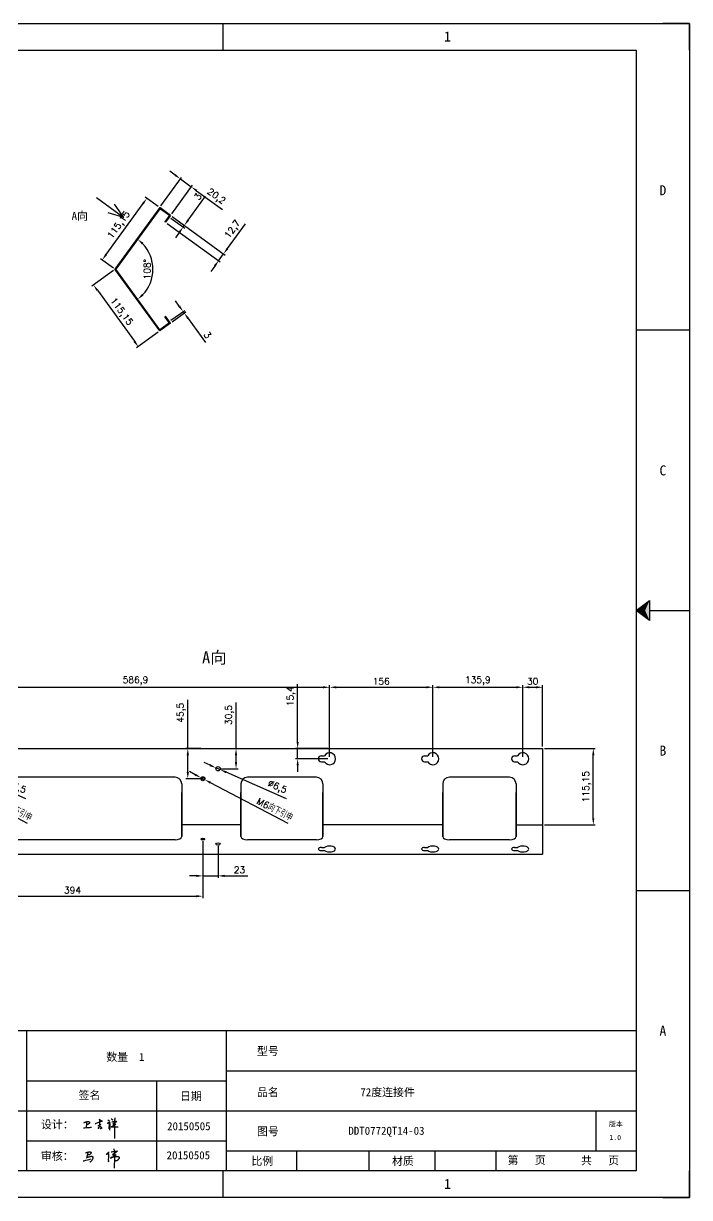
# Model space of a CAD drawing. Header units: millimetres. Extents: x -13830 to 10007, y -16942 to 55335.
# Drawn here: x 5131 to 6138, y 14505 to 16278 of the extents above; entities that cross this region are included whole.
import ezdxf
from ezdxf.enums import TextEntityAlignment as Align

# ---------------------------------------------------------------- set-up
doc = ezdxf.new("R2010")
doc.units = ezdxf.units.MM
doc.linetypes.add('DOT', pattern=[0.25, 0, -0.25])
doc.layers.add('dim', color=2, linetype='Continuous', lineweight=9)
doc.layers.add('print', color=30, linetype='Continuous')
doc.styles.add('Dartop', font='')
doc.styles.add('hzHT', font='simhei.ttf')
doc.styles.get("Standard").update_dxf_attribs({"font": 'txt', "bigfont": 'gbcbig.shx'})
doc.styles.get('Dartop').set_extended_font_data('FangSong_GB2312')
doc.dimstyles.new('2-small', dxfattribs={"dimtxt": 10, "dimasz": 10, "dimexe": 3, "dimexo": 3, "dimgap": 4, "dimtad": 1, "dimtxsty": 'Standard', "dimcen": 5, "dimadec": 0, "dimazin": 0, "dimtfac": 1, "dimtmove": 0, "dimatfit": 3, "dimfxl": 0, "dimarcsym": 0})

# ---------------------------------------------------------------- blocks, each defined once
blk = doc.blocks.new('*U4')
at = {"color": 254, "linetype": 'Continuous', "extrusion": (0, 0, -1)}
for points in [[(-33.167, 11), (-33, 11), (-33.25, 11.188)], [(-33.167, 11), (-33.25, 11.188), (-33.25, 10.812)], [(-33.167, 11), (-33.25, 10.812), (-33, 11)]]:
    blk.add_solid(points, dxfattribs=at)
blk = doc.blocks.new('h')
for p, q in [((20773.3, -2331.8), (20775.3, -2338.7)), ((20789.1, -2340.9), (20773.5, -2331.9)), ((20775.3, -2338.7), (20775.6, -2351.2)), ((20845.7, -2343.5), (20848.4, -2353)), ((20768.1, -2360.9), (20773, -2359.1)), ((20769.5, -2366.9), (20769.8, -2370.6)), ((20769.8, -2370.6), (20770.9, -2378)), ((20770.9, -2378), (20771.5, -2370.6)), ((20772.4, -2369.3), (20774.9, -2367.8)), ((20773, -2359.1), (20784.1, -2355.2)), ((20775.6, -2351.2), (20775.5, -2357.3)), ((20782.2, -2369.2), (20780, -2377.1)), ((20780, -2377.1), (20788.3, -2371.3)), ((20780.1, -2366.4), (20780.8, -2366.4)), ((20781.9, -2367.4), (20782.2, -2369.2)), ((20848.9, -2370.3), (20847.9, -2424)), ((20848.4, -2353), (20848.9, -2370.3))]:
    blk.add_line(p, q)
for points in [[(20699.1, -2348.2, -0.029745), (20704.6, -2345.4, -0.046842), (20708.4, -2344.2, -0.00919), (20714.3, -2343, -0.018517), (20717.2, -2342.5, -0.037841), (20720.3, -2342.4, -0.039541), (20723.2, -2342.8, -0.149785), (20726, -2344.3, -0.204935), (20726.9, -2346.6, -0.074872), (20726.5, -2348.3, -0.061615), (20725.6, -2350.3, -0.034204), (20723.8, -2352.6, -0.045776), (20722.3, -2354.1, -0.054985), (20720.4, -2355.3, -0.036348), (20717.3, -2356.5, -0.067752), (20715.7, -2356.8, -0.043553), (20713.2, -2356.7)], [(20755, -2351.9, -0.024077), (20759.9, -2350.1, -0.013147), (20768.7, -2346.5, -0.00522), (20775.4, -2344.1, -0.018517), (20777.3, -2343.4, -0.008274), (20786.3, -2341, -0.039541), (20788.3, -2340.8, -0.079216), (20789.4, -2341, -0.204935)], [(20816.8, -2335, -0.053561), (20819.6, -2336.1, -0.075272), (20821.3, -2337.3, -0.005295), (20822.5, -2338.5, -0.009337), (20823.1, -2339.1, -0.026146), (20823.7, -2339.8, -0.016644), (20824.5, -2340.9)], [(20832.1, -2329.2, -0.053561), (20834.9, -2330.3, -0.075272), (20836.7, -2331.5, -0.005295), (20837.8, -2332.6, -0.009337), (20838.5, -2333.3, -0.026146), (20839, -2334, -0.016644), (20839.8, -2335.1)], [(20836, -2343.7, -0.02797), (20842.1, -2342.6, -0.048868), (20845.6, -2342.2, -0.00919), (20851.1, -2341.4, -0.018517), (20853.9, -2341.1, -0.037841), (20856.7, -2341.2, -0.039541), (20859.4, -2341.6, -0.018282), (20840.6, -2354.7, -0.000937)], [(20847.6, -2340.2, 0.021784), (20849.6, -2335.9, 0.028296), (20850.8, -2332.4, 0.008136), (20851.9, -2328.2, 0.028913), (20852.2, -2327, 0.08193), (20852.1, -2325.9, 0.075058), (20851.7, -2324.7, 0.275043)], [(20696.6, -2372.4, 0.002073), (20710.6, -2371.9, 0.016137), (20719.6, -2371.3, 0.008314), (20736.9, -2369.3)], [(20813.5, -2350.1, 0.007348), (20815.9, -2348.7, 0.008421), (20818, -2347.3, 0.009459), (20819.7, -2346.2, -0.016325), (20820.7, -2345.5, -0.173771), (20821.8, -2345.3, -0.085159), (20823.9, -2346, -0.125883), (20826, -2347.9, -0.160659), (20826.6, -2350.1, -0.010447), (20826.5, -2352.3, -0.008247), (20826.2, -2355.1, -0.002698), (20825.3, -2374, 0.001562), (20823.9, -2383.7, 0.016137)]]:
    blk.add_lwpolyline(points, format="xyb")
for points in [[(20711.3, -2343.5), (20711.3, -2343.5), (20711.5, -2355.8), (20710.7, -2368), (20710.6, -2371.9)], [(20821.5, -2350.6), (20822.4, -2359.2), (20822.2, -2364.9), (20821.7, -2369), (20821.3, -2376.3), (20823.6, -2368.5), (20827.2, -2366.3), (20829.5, -2366.3)], [(20840.6, -2354.7), (20850, -2354.7), (20855, -2354.3), (20845.9, -2361.1), (20840.5, -2364), (20833, -2367.5), (20863.2, -2367.4), (20865.9, -2367.3)]]:
    blk.add_lwpolyline(points)
for centre, radius, start, end in [((20773.7, -2371.2), 2.3, 121.9907, 163.6016), ((20787.5, -2406), 40.3, 100.6183, 108.2482), ((20780.8, -2367.6), 1.15, 9.4675, 90)]:
    blk.add_arc(centre, radius, start, end)
blk = doc.blocks.new('*D93')
at = {"layer": 'Defpoints', "color": 0}
for p in [(5318, 16013.8), (5337.4, 15999.7), (5269.7, 15906.6)]:
    blk.add_point(p, dxfattribs=at)
at = {"layer": 'dim', "color": 0, "lineweight": -2}
for p, q in [((5335, 16001.5), (5315.6, 16015.6)), ((5256.2, 15928.7), (5312.2, 16005.7)), ((5267.3, 15908.3), (5247.9, 15922.4))]:
    blk.add_line(p, q, dxfattribs=at)
at = {"layer": 'dim', "color": 0}
for points in [[(5310.8, 16006.7), (5313.5, 16004.7), (5318, 16013.8)], [(5254.9, 15929.7), (5257.6, 15927.8), (5250.4, 15920.7)]]:
    blk.add_solid(points, dxfattribs=at)
at = {"layer": 'dim', "color": 0, "insert": (5276.2, 15973), "char_height": 10, "attachment_point": 5, "rotation": 54}
blk.add_mtext('115,15', dxfattribs=at)
blk = doc.blocks.new('*D94')
at = {"layer": 'Defpoints', "color": 0}
for p in [(5269.7, 15906.6), (5337.4, 15813.4), (5304.9, 15789.8)]:
    blk.add_point(p, dxfattribs=at)
at = {"layer": 'dim', "color": 0, "lineweight": -2}
for p, q in [((5267.3, 15904.8), (5234.8, 15881.2)), ((5243.1, 15874.8), (5299, 15797.9)), ((5335, 15811.6), (5302.5, 15788))]:
    blk.add_line(p, q, dxfattribs=at)
at = {"layer": 'dim', "color": 0}
for points in [[(5244.4, 15875.8), (5241.7, 15873.9), (5237.2, 15882.9)], [(5300.4, 15798.8), (5297.7, 15796.9), (5304.9, 15789.8)]]:
    blk.add_solid(points, dxfattribs=at)
at = {"layer": 'dim', "color": 0, "insert": (5279, 15842.1), "char_height": 10, "attachment_point": 5, "rotation": 306}
blk.add_mtext('115,15', dxfattribs=at)
blk = doc.blocks.new('*D95')
at = {"layer": 'Defpoints', "color": 0}
for p in [(5385.1, 16031), (5337.4, 15999.7), (5353.8, 15987.9)]:
    blk.add_point(p, dxfattribs=at)
at = {"layer": 'dim', "color": 0, "lineweight": -2}
for p, q in [((5339.2, 16002.2), (5370.5, 16045.3)), ((5360.7, 16048.7), (5352.6, 16054.6)), ((5368.8, 16042.9), (5385.1, 16031)), ((5355.5, 15990.3), (5386.9, 16033.4)), ((5393.2, 16025.1), (5432, 15996.9))]:
    blk.add_line(p, q, dxfattribs=at)
at = {"layer": 'dim', "color": 0}
for points in [[(5361.6, 16050.1), (5359.7, 16047.4), (5368.8, 16042.9)], [(5394.2, 16026.5), (5392.2, 16023.8), (5385.1, 16031)]]:
    blk.add_solid(points, dxfattribs=at)
at = {"layer": 'dim', "color": 0, "insert": (5422.4, 16016), "char_height": 10, "attachment_point": 5, "rotation": 324}
blk.add_mtext('20,2', dxfattribs=at)
blk = doc.blocks.new('*D96')
at = {"layer": 'Defpoints', "color": 0}
for p in [(5346.3, 15977.6), (5353.8, 15987.9), (5433.8, 15929.7)]:
    blk.add_point(p, dxfattribs=at)
at = {"layer": 'dim', "color": 0, "lineweight": -2}
for p, q in [((5348.7, 15975.8), (5428.8, 15917.7)), ((5356.2, 15986.1), (5436.2, 15927.9)), ((5439.7, 15937.8), (5466.9, 15975.3)), ((5426.3, 15919.4), (5433.8, 15929.7)), ((5420.5, 15911.3), (5414.6, 15903.3))]:
    blk.add_line(p, q, dxfattribs=at)
at = {"layer": 'dim', "color": 0}
for points in [[(5438.3, 15938.8), (5441, 15936.8), (5433.8, 15929.7)], [(5419.1, 15912.3), (5421.8, 15910.4), (5426.3, 15919.4)]]:
    blk.add_solid(points, dxfattribs=at)
at = {"layer": 'dim', "color": 0, "insert": (5448.3, 15966.4), "char_height": 10, "attachment_point": 5, "rotation": 54}
blk.add_mtext('12,7', dxfattribs=at)
blk = doc.blocks.new('*D114')
at = {"layer": 'Defpoints', "color": 0}
for p in [(5916.1, 15182.9), (5992.7, 15182.9), (5916.1, 15067.7)]:
    blk.add_point(p, dxfattribs=at)
at = {"layer": 'dim', "color": 0, "lineweight": -2}
for p, q in [((5919.1, 15182.9), (5995.7, 15182.9)), ((5992.7, 15077.7), (5992.7, 15172.9)), ((5919.1, 15067.7), (5995.7, 15067.7))]:
    blk.add_line(p, q, dxfattribs=at)
at = {"layer": 'dim', "color": 0}
for points in [[(5991, 15172.9), (5994.3, 15172.9), (5992.7, 15182.9)], [(5991, 15077.7), (5994.3, 15077.7), (5992.7, 15067.7)]]:
    blk.add_solid(points, dxfattribs=at)
at = {"layer": 'dim', "color": 0, "insert": (5982.8, 15125.3), "char_height": 10, "attachment_point": 5, "rotation": 90}
blk.add_mtext('115,15', dxfattribs=at)
blk = doc.blocks.new('*D118')
at = {"layer": 'Defpoints', "color": 0}
for p in [(5594.2, 15275.4), (5007.3, 15167.5), (5594.2, 15167.5)]:
    blk.add_point(p, dxfattribs=at)
at = {"layer": 'dim', "color": 0, "lineweight": -2}
for p, q in [((5007.3, 15170.5), (5007.3, 15278.4)), ((5017.3, 15275.4), (5584.2, 15275.4)), ((5594.2, 15170.5), (5594.2, 15278.4))]:
    blk.add_line(p, q, dxfattribs=at)
at = {"layer": 'dim', "color": 0}
for points in [[(5017.3, 15277.1), (5017.3, 15273.8), (5007.3, 15275.4)], [(5584.2, 15277.1), (5584.2, 15273.8), (5594.2, 15275.4)]]:
    blk.add_solid(points, dxfattribs=at)
at = {"layer": 'dim', "color": 0, "insert": (5300.7, 15285.3), "char_height": 10, "attachment_point": 5}
blk.add_mtext('586,9', dxfattribs=at)
blk = doc.blocks.new('*D119')
at = {"layer": 'Defpoints', "color": 0}
for p in [(5750.2, 15275.4), (5594.2, 15167.5), (5750.2, 15167.5)]:
    blk.add_point(p, dxfattribs=at)
at = {"layer": 'dim', "color": 0, "lineweight": -2}
for p, q in [((5594.2, 15170.5), (5594.2, 15278.4)), ((5604.2, 15275.4), (5740.2, 15275.4)), ((5750.2, 15170.5), (5750.2, 15278.4))]:
    blk.add_line(p, q, dxfattribs=at)
at = {"layer": 'dim', "color": 0}
for points in [[(5604.2, 15277.1), (5604.2, 15273.8), (5594.2, 15275.4)], [(5740.2, 15277.1), (5740.2, 15273.8), (5750.2, 15275.4)]]:
    blk.add_solid(points, dxfattribs=at)
at = {"layer": 'dim', "color": 0, "insert": (5672.2, 15284.4), "char_height": 10, "attachment_point": 5}
blk.add_mtext('156', dxfattribs=at)
blk = doc.blocks.new('*D120')
at = {"layer": 'Defpoints', "color": 0}
for p in [(5886.1, 15275.4), (5750.2, 15167.5), (5886.1, 15167.5)]:
    blk.add_point(p, dxfattribs=at)
at = {"layer": 'dim', "color": 0, "lineweight": -2}
for p, q in [((5750.2, 15170.5), (5750.2, 15278.4)), ((5760.2, 15275.4), (5876.1, 15275.4)), ((5886.1, 15170.5), (5886.1, 15278.4))]:
    blk.add_line(p, q, dxfattribs=at)
at = {"layer": 'dim', "color": 0}
for points in [[(5760.2, 15277.1), (5760.2, 15273.8), (5750.2, 15275.4)], [(5876.1, 15277.1), (5876.1, 15273.8), (5886.1, 15275.4)]]:
    blk.add_solid(points, dxfattribs=at)
at = {"layer": 'dim', "color": 0, "insert": (5818.1, 15285.3), "char_height": 10, "attachment_point": 5}
blk.add_mtext('135,9', dxfattribs=at)
blk = doc.blocks.new('*D121')
at = {"layer": 'Defpoints', "color": 0}
for p in [(5916.1, 15275.4), (5916.1, 15182.9), (5886.1, 15167.5)]:
    blk.add_point(p, dxfattribs=at)
at = {"layer": 'dim', "color": 0, "lineweight": -2}
for p, q in [((5886.1, 15170.5), (5886.1, 15278.4)), ((5896.1, 15275.4), (5906.1, 15275.4)), ((5916.1, 15185.9), (5916.1, 15278.4))]:
    blk.add_line(p, q, dxfattribs=at)
at = {"layer": 'dim', "color": 0}
for points in [[(5896.1, 15277.1), (5896.1, 15273.8), (5886.1, 15275.4)], [(5906.1, 15277.1), (5906.1, 15273.8), (5916.1, 15275.4)]]:
    blk.add_solid(points, dxfattribs=at)
at = {"layer": 'dim', "color": 0, "insert": (5901.1, 15284.4), "char_height": 10, "attachment_point": 5}
blk.add_mtext('30', dxfattribs=at)
blk = doc.blocks.new('*D127')
at = {"layer": 'Defpoints', "color": 0, "transparency": 16777216}
for p in [(5008.6, 15046.3, -37.2), (5402.6, 15046.3, -37.2), (5402.6, 14960)]:
    blk.add_point(p, dxfattribs=at)
at = {"layer": 'dim', "color": 0, "lineweight": -2, "transparency": 16777216}
for p, q in [((5008.6, 15043.3), (5008.6, 14957)), ((5402.6, 15043.3), (5402.6, 14957)), ((5018.6, 14960), (5392.6, 14960))]:
    blk.add_line(p, q, dxfattribs=at)
at = {"layer": 'dim', "color": 0, "transparency": 16777216}
for points in [[(5018.6, 14961.6), (5018.6, 14958.3), (5008.6, 14960)], [(5392.6, 14961.6), (5392.6, 14958.3), (5402.6, 14960)]]:
    blk.add_solid(points, dxfattribs=at)
at = {"layer": 'dim', "color": 0, "transparency": 16777216, "insert": (5205.6, 14969), "char_height": 10, "attachment_point": 5}
blk.add_mtext('394', dxfattribs=at)
blk = doc.blocks.new('*D128')
at = {"layer": 'Defpoints', "color": 0, "transparency": 16777216}
for p in [(5402.6, 15046.3, -37.2), (5425.6, 15038.8, -50.2), (5425.6, 14990.6)]:
    blk.add_point(p, dxfattribs=at)
at = {"layer": 'dim', "color": 0, "lineweight": -2, "transparency": 16777216}
for p, q in [((5402.6, 15043.3), (5402.6, 14987.6)), ((5425.6, 15035.8), (5425.6, 14987.6)), ((5392.6, 14990.6), (5382.6, 14990.6)), ((5402.6, 14990.6), (5425.6, 14990.6)), ((5435.6, 14990.6), (5470.3, 14990.6))]:
    blk.add_line(p, q, dxfattribs=at)
at = {"layer": 'dim', "color": 0, "transparency": 16777216}
for points in [[(5392.6, 14992.3), (5392.6, 14988.9), (5402.6, 14990.6)], [(5435.6, 14992.3), (5435.6, 14988.9), (5425.6, 14990.6)]]:
    blk.add_solid(points, dxfattribs=at)
at = {"layer": 'dim', "color": 0, "transparency": 16777216, "insert": (5457.9, 14999.6), "char_height": 10, "attachment_point": 5}
blk.add_mtext('23', dxfattribs=at)
blk = doc.blocks.new('*D129')
at = {"layer": 'Defpoints', "color": 0}
for p in [(5545.8, 15182.9), (5594.2, 15182.9), (5594.2, 15167.5)]:
    blk.add_point(p, dxfattribs=at)
at = {"layer": 'dim', "color": 0, "lineweight": -2}
for p, q in [((5545.8, 15192.9), (5545.8, 15280)), ((5591.2, 15182.9), (5542.8, 15182.9)), ((5545.8, 15167.5), (5545.8, 15182.9)), ((5591.2, 15167.5), (5542.8, 15167.5)), ((5545.8, 15157.5), (5545.8, 15147.5))]:
    blk.add_line(p, q, dxfattribs=at)
at = {"layer": 'dim', "color": 0}
for points in [[(5544.2, 15192.9), (5547.5, 15192.9), (5545.8, 15182.9)], [(5544.2, 15157.5), (5547.5, 15157.5), (5545.8, 15167.5)]]:
    blk.add_solid(points, dxfattribs=at)
at = {"layer": 'dim', "color": 0, "insert": (5536, 15261.9), "char_height": 10, "attachment_point": 5, "rotation": 90}
blk.add_mtext('15,4', dxfattribs=at)
blk = doc.blocks.new('*D130')
at = {"layer": 'Defpoints', "color": 0}
for p in [(5396.1, 15182.9), (5452.7, 15182.9), (5425.6, 15152.4)]:
    blk.add_point(p, dxfattribs=at)
at = {"layer": 'dim', "color": 0, "lineweight": -2}
for p, q in [((5452.7, 15182.9), (5452.7, 15252.6)), ((5399.1, 15182.9), (5455.7, 15182.9)), ((5452.7, 15162.4), (5452.7, 15172.9)), ((5428.6, 15152.4), (5455.7, 15152.4))]:
    blk.add_line(p, q, dxfattribs=at)
at = {"layer": 'dim', "color": 0}
for points in [[(5451, 15172.9), (5454.4, 15172.9), (5452.7, 15182.9)], [(5451, 15162.4), (5454.4, 15162.4), (5452.7, 15152.4)]]:
    blk.add_solid(points, dxfattribs=at)
at = {"layer": 'dim', "color": 0, "insert": (5442.9, 15233.6), "char_height": 10, "attachment_point": 5, "rotation": 90}
blk.add_mtext('30,5', dxfattribs=at)
blk = doc.blocks.new('*D131')
at = {"layer": 'Defpoints', "color": 0}
for p in [(5379.8, 15182.9), (5402.6, 15182.9), (5402.6, 15137.4)]:
    blk.add_point(p, dxfattribs=at)
at = {"layer": 'dim', "color": 0, "lineweight": -2}
for p, q in [((5379.8, 15182.9), (5379.8, 15256.7)), ((5399.6, 15182.9), (5376.8, 15182.9)), ((5379.8, 15147.4), (5379.8, 15172.9)), ((5399.6, 15137.4), (5376.8, 15137.4))]:
    blk.add_line(p, q, dxfattribs=at)
at = {"layer": 'dim', "color": 0}
for points in [[(5378.1, 15172.9), (5381.5, 15172.9), (5379.8, 15182.9)], [(5378.1, 15147.4), (5381.5, 15147.4), (5379.8, 15137.4)]]:
    blk.add_solid(points, dxfattribs=at)
at = {"layer": 'dim', "color": 0, "insert": (5370, 15236.9), "char_height": 10, "attachment_point": 5, "rotation": 90}
blk.add_mtext('45,5', dxfattribs=at)
blk = doc.blocks.new('*D142')
at = {"layer": 'Defpoints', "color": 0}
for p in [(5028.6, 15153.7), (5034.6, 15151.1)]:
    blk.add_point(p, dxfattribs=at)
at = {"layer": 'dim', "color": 0, "lineweight": -2}
for p, q in [((5019.5, 15157.7), (5010.3, 15161.7)), ((5028.6, 15153.7), (5034.6, 15151.1)), ((5135.1, 15107.2), (5043.7, 15147.1))]:
    blk.add_line(p, q, dxfattribs=at)
at = {"layer": 'dim', "color": 0}
for points in [[(5020.1, 15159.2), (5018.8, 15156.2), (5028.6, 15153.7)], [(5044.4, 15148.6), (5043.1, 15145.6), (5034.6, 15151.1)]]:
    blk.add_solid(points, dxfattribs=at)
at = {"layer": 'dim', "color": 0, "insert": (5120.8, 15124.2), "char_height": 10, "attachment_point": 5, "rotation": 336.4152}
blk.add_mtext('∅6,5', dxfattribs=at)
blk = doc.blocks.new('*D143')
at = {"layer": 'Defpoints', "color": 0}
for p in [(5005.9, 15138.8), (5011.3, 15136)]:
    blk.add_point(p, dxfattribs=at)
at = {"layer": 'dim', "color": 0, "lineweight": -2}
for p, q in [((4997.1, 15143.4), (4988.2, 15148.1)), ((5005.9, 15138.8), (5011.3, 15136)), ((5137.6, 15069.7), (5020.1, 15131.3))]:
    blk.add_line(p, q, dxfattribs=at)
at = {"layer": 'dim', "color": 0}
for points in [[(4997.9, 15144.9), (4996.3, 15142), (5005.9, 15138.8)], [(5020.9, 15132.8), (5019.3, 15129.9), (5011.3, 15136)]]:
    blk.add_solid(points, dxfattribs=at)
at = {"layer": 'dim', "color": 0, "insert": (5117.2, 15090.8), "char_height": 10, "attachment_point": 5, "rotation": 332.3067}
blk.add_mtext('M6向下引申', dxfattribs=at)
blk = doc.blocks.new('*D144')
at = {"layer": 'Defpoints', "color": 0}
for p in [(5422.6, 15153.7), (5428.6, 15151.1)]:
    blk.add_point(p, dxfattribs=at)
at = {"layer": 'dim', "color": 0, "lineweight": -2}
for p, q in [((5413.5, 15157.7), (5404.3, 15161.7)), ((5422.6, 15153.7), (5428.6, 15151.1)), ((5529.1, 15107.2), (5437.7, 15147.1))]:
    blk.add_line(p, q, dxfattribs=at)
at = {"layer": 'dim', "color": 0}
for points in [[(5414.1, 15159.2), (5412.8, 15156.2), (5422.6, 15153.7)], [(5438.4, 15148.6), (5437.1, 15145.6), (5428.6, 15151.1)]]:
    blk.add_solid(points, dxfattribs=at)
at = {"layer": 'dim', "color": 0, "insert": (5514.8, 15124.2), "char_height": 10, "attachment_point": 5, "rotation": 336.4152}
blk.add_mtext('∅6,5', dxfattribs=at)
blk = doc.blocks.new('*D145')
at = {"layer": 'Defpoints', "color": 0}
for p in [(5399.9, 15138.8), (5405.3, 15136)]:
    blk.add_point(p, dxfattribs=at)
at = {"layer": 'dim', "color": 0, "lineweight": -2}
for p, q in [((5391.1, 15143.4), (5382.2, 15148.1)), ((5399.9, 15138.8), (5405.3, 15136)), ((5531.6, 15069.7), (5414.1, 15131.3))]:
    blk.add_line(p, q, dxfattribs=at)
at = {"layer": 'dim', "color": 0}
for points in [[(5391.9, 15144.9), (5390.3, 15142), (5399.9, 15138.8)], [(5414.9, 15132.8), (5413.3, 15129.9), (5405.3, 15136)]]:
    blk.add_solid(points, dxfattribs=at)
at = {"layer": 'dim', "color": 0, "insert": (5511.2, 15090.8), "char_height": 10, "attachment_point": 5, "rotation": 332.3067}
blk.add_mtext('M6向下引申', dxfattribs=at)
blk = doc.blocks.new('*D173')
at = {"layer": 'Defpoints', "color": 0}
for p in [(5352, 15985.4), (5353.8, 15987.9), (5372.7, 15970.4)]:
    blk.add_point(p, dxfattribs=at)
at = {"layer": 'dim', "color": 0, "lineweight": -2}
for p, q in [((5380.4, 15980.9), (5406.6, 16017)), ((5354.4, 15983.7), (5375.1, 15968.6)), ((5356.2, 15986.1), (5376.9, 15971.1)), ((5372.7, 15970.4), (5374.5, 15972.8)), ((5366.8, 15962.3), (5361, 15954.2))]:
    blk.add_line(p, q, dxfattribs=at)
at = {"layer": 'dim', "color": 0}
for points in [[(5379, 15981.9), (5381.7, 15979.9), (5374.5, 15972.8)], [(5365.5, 15963.3), (5368.2, 15961.3), (5372.7, 15970.4)]]:
    blk.add_solid(points, dxfattribs=at)
at = {"layer": 'dim', "color": 0, "insert": (5395, 16016.4), "char_height": 10, "attachment_point": 5, "rotation": 54}
blk.add_mtext('3', dxfattribs=at)
blk = doc.blocks.new('*D174')
at = {"layer": 'Defpoints', "color": 0}
for p in [(5372.7, 15842.8), (5352, 15827.7), (5353.8, 15825.3)]:
    blk.add_point(p, dxfattribs=at)
at = {"layer": 'dim', "color": 0, "lineweight": -2}
for p, q in [((5366.8, 15850.8), (5361, 15858.9)), ((5354.4, 15829.5), (5375.1, 15844.5)), ((5356.2, 15827), (5376.9, 15842.1)), ((5372.7, 15842.8), (5374.5, 15840.3)), ((5380.4, 15832.2), (5406.6, 15796.1))]:
    blk.add_line(p, q, dxfattribs=at)
at = {"layer": 'dim', "color": 0}
for points in [[(5368.2, 15851.8), (5365.5, 15849.9), (5372.7, 15842.8)], [(5381.7, 15833.2), (5379, 15831.3), (5374.5, 15840.3)]]:
    blk.add_solid(points, dxfattribs=at)
at = {"layer": 'dim', "color": 0, "insert": (5409.6, 15807.3), "char_height": 10, "attachment_point": 5, "rotation": 306}
blk.add_mtext('3', dxfattribs=at)
blk = doc.blocks.new('*D266')
at = {"layer": 'Defpoints', "color": 0}
for p in [(5337.7, 15998.1), (5324.4, 15923.9), (5271.2, 15906.6), (5271.2, 15906.6), (5337.7, 15815.1)]:
    blk.add_point(p, dxfattribs=at)
at = {"layer": 'dim', "color": 0, "lineweight": -2}
blk.add_arc((5271.2, 15906.6), 55.9, 316.2582, 43.7418, dxfattribs=at)
at = {"layer": 'dim', "color": 0}
for points in [[(5310.5, 15944), (5312.7, 15946.5), (5304.1, 15951.8)], [(5312.7, 15866.6), (5310.5, 15869.2), (5304.1, 15861.3)]]:
    blk.add_solid(points, dxfattribs=at)
at = {"layer": 'dim', "color": 0, "insert": (5318.2, 15906.6), "char_height": 10, "attachment_point": 5, "rotation": 90}
blk.add_mtext('108°', dxfattribs=at)

msp = doc.modelspace()

# ---------------------------------------------------------------- linework, layer by layer
at = {"color": 0, "linetype": 'DOT'}
for p, q in [((3578.663, 16277.673), (6097.836, 16277.673)), ((6138.124, 16237.385), (6138.124, 14545.286)), ((6097.836, 14504.998), (3578.663, 14504.998))]:
    msp.add_line(p, q, dxfattribs=at)
at = {"color": 0}
for p, q in [((5433.083, 16237.385), (5433.083, 16277.673)), ((6138.124, 16277.673), (6097.836, 16277.673)), ((6138.124, 16237.385), (6138.124, 16277.673)), ((3659.239, 16237.385), (6057.548, 16237.385)), ((6057.548, 16237.385), (6057.548, 14545.286)), ((6138.124, 15814.36), (6057.548, 15814.36)), ((6077.692, 15391.336), (6138.124, 15391.336)), ((6138.124, 14968.311), (6057.548, 14968.311)), ((6057.548, 14756.799), (4833.798, 14756.799)), ((5135.958, 14756.799), (5135.958, 14545.286)), ((5438.119, 14545.286), (5438.119, 14756.799)), ((5438.119, 14696.367), (6057.548, 14696.367)), ((5135.958, 14681.259), (5438.119, 14681.259)), ((5332.363, 14681.259), (5332.363, 14545.286)), ((4833.798, 14635.935), (5135.958, 14635.935)), ((5135.958, 14635.935), (6057.548, 14635.935)), ((5997.116, 14575.503), (5997.116, 14635.935)), ((5135.958, 14590.611), (5438.119, 14590.611)), ((5438.119, 14575.503), (6057.548, 14575.503)), ((5544.426, 14545.286), (5544.426, 14575.503)), ((5653.983, 14545.286), (5653.983, 14575.503)), ((5753.581, 14545.286), (5753.581, 14575.503)), ((5846.035, 14545.286), (5846.035, 14575.503)), ((6057.548, 14545.286), (3659.239, 14545.286)), ((5433.083, 14504.998), (5433.083, 14545.286)), ((6138.124, 14504.998), (6138.124, 14545.286)), ((6097.836, 14504.998), (6138.124, 14504.998))]:
    msp.add_line(p, q, dxfattribs=at)
for p, q in [((5241.913, 16014.694), (5283.16, 15984.727)), ((5283.16, 15984.727), (5259.405, 15991.892)), ((5283.16, 15984.727), (5269.005, 16005.104)), ((5337.427, 15999.733), (5269.742, 15906.571)), ((5337.693, 15998.056), (5271.225, 15906.571)), ((5353.77, 15987.859), (5337.427, 15999.733)), ((5352.093, 15987.594), (5337.693, 15998.056)), ((5352.799, 15988.565), (5345.334, 15978.29)), ((5346.305, 15977.585), (5345.334, 15978.29)), ((5353.77, 15987.859), (5346.305, 15977.585)), ((5350.037, 15982.722), (5349.066, 15983.427)), ((5352.006, 15985.432), (5351.035, 15986.138)), ((5337.427, 15813.409), (5269.742, 15906.571)), ((5337.693, 15815.086), (5271.225, 15906.571)), ((5346.305, 15835.557), (5345.334, 15834.852)), ((5352.799, 15824.577), (5345.334, 15834.852)), ((5353.77, 15825.283), (5346.305, 15835.557)), ((5350.037, 15830.42), (5349.066, 15829.715)), ((5353.77, 15825.283), (5337.427, 15813.409)), ((5352.093, 15825.548), (5337.693, 15815.086)), ((5352.006, 15827.71), (5351.035, 15827.004)), ((5353.77, 15825.283), (5352.799, 15824.577)), ((4876.095, 15182.887), (5916.095, 15182.887)), ((5916.095, 15182.887), (5916.095, 15023.512)), ((5581.695, 15171.987), (5586.4, 15171.987)), ((5581.695, 15162.987), (5586.4, 15162.987)), ((5737.695, 15171.987), (5742.4, 15171.987)), ((5737.695, 15162.987), (5742.4, 15162.987)), ((5873.595, 15171.987), (5878.3, 15171.987)), ((5873.595, 15162.987), (5878.3, 15162.987)), ((5360.595, 15139.437), (5082.595, 15139.437)), ((5574.095, 15139.437), (5470.095, 15139.437)), ((5866.095, 15139.437), (5775.095, 15139.437)), ((5370.595, 15129.437), (5370.595, 15050.237)), ((5460.095, 15129.437), (5460.095, 15050.237)), ((5584.095, 15129.437), (5584.095, 15050.237)), ((5765.095, 15129.437), (5765.095, 15050.237)), ((5876.095, 15129.437), (5876.095, 15050.237)), ((5460.095, 15067.737), (5370.595, 15067.737)), ((5765.095, 15067.737), (5584.095, 15067.737)), ((5876.095, 15067.737), (5916.095, 15067.737)), ((4876.095, 15023.512), (5916.095, 15023.512)), ((5267.996, 14578.457), (5268.863, 14571.215)), ((5265.723, 14565.953), (5262.754, 14564.346)), ((5267.86, 14567.094), (5265.723, 14565.953)), ((5265.846, 14569.497), (5269.621, 14569.497)), ((5271.634, 14569.68), (5267.86, 14567.094)), ((5269.004, 14565.868), (5268.684, 14549.229)), ((5268.863, 14571.215), (5269.004, 14565.868)), ((5269.621, 14569.497), (5271.634, 14569.68))]:
    msp.add_line(p, q)
at = {"extrusion": (0, -0.866025, 0.5)}
for p, q in [((5370.595, 15050.237, -30.311), (5370.595, 15116.549, 38.3)), ((5460.095, 15050.237, -30.311), (5460.095, 15116.549, 38.3)), ((5584.095, 15050.237, -30.311), (5584.095, 15116.549, 38.3)), ((5765.095, 15050.237, -30.311), (5765.095, 15116.549, 38.3)), ((5876.095, 15050.237, -30.311), (5876.095, 15116.549, 38.3)), ((5460.095, 15067.737), (5370.595, 15067.737)), ((5765.095, 15067.737), (5584.095, 15067.737)), ((5360.595, 15045.237, -38.971), (5082.595, 15045.237, -38.971)), ((5574.095, 15045.237, -38.971), (5470.095, 15045.237, -38.971)), ((5581.695, 15033.462, -59.366), (5586.4, 15033.462, -59.366)), ((5737.695, 15033.462, -59.366), (5742.4, 15033.462, -59.366)), ((5866.095, 15045.237, -38.971), (5775.095, 15045.237, -38.971)), ((5873.595, 15033.462, -59.366), (5878.3, 15033.462, -59.366)), ((5581.695, 15028.962, -67.16), (5586.4, 15028.962, -67.16)), ((5737.695, 15028.962, -67.16), (5742.4, 15028.962, -67.16)), ((5873.595, 15028.962, -67.16), (5878.3, 15028.962, -67.16))]:
    msp.add_line(p, q, dxfattribs=at)
at = {"color": 0}
msp.add_lwpolyline([(6057.548, 15391.336), (6077.692, 15406.444), (6077.692, 15376.228), (6057.548, 15391.336)], close=True, dxfattribs=at)
for points in [[(5225.021, 14572.109, -0.02974503), (5226.749, 14572.975, -0.04684215), (5227.918, 14573.351, -0.00919025), (5229.743, 14573.72, -0.01851715), (5230.658, 14573.852, -0.03784064), (5231.602, 14573.882, -0.03954126), (5232.499, 14573.77, -0.14978519), (5233.375, 14573.292, -0.20493524), (5233.644, 14572.598, -0.07487171), (5233.542, 14572.051, -0.06161465), (5233.244, 14571.445, -0.0342039), (5232.703, 14570.732, -0.04577587), (5232.219, 14570.27, -0.05498501), (5231.635, 14569.902, -0.03634791), (5230.665, 14569.516, -0.06775206), (5230.18, 14569.433, -0.04355337), (5229.417, 14569.472)], [(5263.992, 14573.951, -0.02797026), (5266.433, 14574.402, -0.04886788), (5267.848, 14574.553, -0.00919025), (5270.073, 14574.882, -0.01851715), (5271.185, 14574.984, -0.03784064), (5272.325, 14574.96, -0.03954126), (5273.401, 14574.769, -0.01828189), (5265.846, 14569.497, -0.0009369)], [(5262.754, 14564.346, -0.02974503), (5265.449, 14565.696, -0.04684215), (5267.273, 14566.283, -0.00919025), (5270.12, 14566.858, -0.01851715), (5271.547, 14567.065, -0.03784064), (5273.02, 14567.111, -0.03954126), (5274.42, 14566.937, -0.14978519), (5275.787, 14566.191, -0.20493524), (5276.205, 14565.109, -0.07487171), (5276.046, 14564.255, -0.06161465), (5275.581, 14563.31, -0.0342039), (5274.738, 14562.197, -0.04577587), (5273.984, 14561.476, -0.05498501), (5273.071, 14560.902, -0.03634791), (5271.559, 14560.301, -0.06775206), (5270.802, 14560.17, -0.04355337), (5269.612, 14560.232)]]:
    msp.add_lwpolyline(points, format="xyb")
msp.add_lwpolyline([(5228.829, 14573.544), (5228.829, 14573.544), (5228.252, 14570.004), (5227.301, 14566.675), (5226.679, 14564.632)])
for centre, radius in [((5402.595, 15137.387), 3), ((5402.595, 15137.387), 2.5), ((5425.595, 15152.387), 3.25)]:
    msp.add_circle(centre, radius)
at = {"extrusion": (0, -0.866025, 0.5)}
for centre, radius in [((5402.595, 7490.918, -13049.043), 3), ((5402.595, 7490.918, -13049.043), 2.5), ((5425.595, 7475.918, -13049.043), 3.25)]:
    msp.add_circle(centre, radius, dxfattribs=at)
for centre, radius, start, end in [((5594.195, 15167.487), 9, 210, 150), ((5750.195, 15167.487), 9, 210, 150), ((5886.095, 15167.487), 9, 210, 150), ((5581.695, 15167.487), 4.5, 90, 270), ((5737.695, 15167.487), 4.5, 90, 270), ((5873.595, 15167.487), 4.5, 90, 270), ((5360.595, 15129.437), 10, 0, 90), ((5470.095, 15129.437), 10, 90, 180), ((5574.095, 15129.437), 10, 0, 90), ((5775.095, 15129.437), 10, 90, 180), ((5866.095, 15129.437), 10, 0, 90), ((5152.482, 14681.366), 152.514, 313.366132, 315.296084), ((5220.602, 14566.488), 6.385, 281.076982, 291.212632), ((5080.2, 15136.391), 593.276, 283.91895, 284.971512), ((5236.437, 14547.744), 19.504, 113.202449, 120.017497), ((5231.859, 14558.423), 7.885, 102.47486, 113.202449), ((5243.285, 14506.778), 60.779, 100.36867, 102.47486), ((5230.589, 14563.498), 5.03, 283.816254, 294.030509), ((5235.041, 14551.83), 14.979, 96.125337, 100.36867), ((5231.662, 14561.01), 2.32, 294.836428, 309.901134), ((5200.732, 14589.546), 44.385, 316.919563, 320.58866), ((5234.243, 14559.268), 7.499, 87.457037, 96.125337), ((5234.271, 14559.897), 6.87, 78.399567, 87.457037), ((5225.883, 14567.985), 11.285, 324.094808, 331.378357), ((5235.241, 14564.623), 2.045, 44.324655, 78.399567), ((5234.642, 14563.557), 1.508, 319.573073, 337.48549), ((5230.489, 14566.875), 6.777, 324.910666, 333.348429), ((5233.785, 14565.644), 3.301, 326.76781, 340.871018), ((5235.893, 14565.259), 1.134, 357.998393, 44.324655), ((5234.784, 14565.298), 2.243, 340.871018, 357.998393), ((5241.866, 14596.075), 29.831, 299.265464, 300.9495), ((5309.447, 14346.026), 230.333, 102.46592, 103.2053), ((5741.448, 14488.431), 486.8, 171.410173, 171.768083), ((5259.749, 14569.954), 0.975, 52.375745, 91.291159), ((4401.957, 14597.622), 858.927, 357.565664, 358.057278), ((5259.415, 14570.107), 1.118, 357.196828, 33.705179), ((5234.26, 14571.753), 26.332, 352.912546, 354.802684), ((5244.138, 14570.855), 16.413, 354.802684, 357.196828)]:
    msp.add_arc(centre, radius, start, end)
for centre, radius, start, end in [((5360.595, 7498.868, -13049.043), 10, 270, 0), ((5470.095, 7498.868, -13049.043), 10, 180, 270), ((5574.095, 7498.868, -13049.043), 10, 270, 0), ((5775.095, 7498.868, -13049.043), 10, 180, 270), ((5866.095, 7498.868, -13049.043), 10, 270, 0), ((5581.695, 7460.818, -13049.043), 4.5, 90, 270), ((5594.195, 7460.818, -13049.043), 9, 210, 150), ((5737.695, 7460.818, -13049.043), 4.5, 90, 270), ((5750.195, 7460.818, -13049.043), 9, 210, 150), ((5873.595, 7460.818, -13049.043), 4.5, 90, 270), ((5886.095, 7460.818, -13049.043), 9, 210, 150)]:
    msp.add_arc(centre, radius, start, end, dxfattribs=at)
at = {"layer": 'print'}
msp.add_lwpolyline([(3578.663, 16277.673), (6138.124, 16277.673), (6138.124, 14504.998), (3578.663, 14504.998)], close=True, dxfattribs=at)

# ---------------------------------------------------------------- block references
at = {"color": 0, "linetype": 'Continuous', "xscale": 80.57610619627711, "yscale": 80.57610619627711, "zscale": 80.57610619627711}
msp.add_blockref('*U4', (3398.536, 14504.998), dxfattribs=at)
at = {"color": 0, "xscale": 0.3098964079397265, "yscale": 0.3098964079397265, "zscale": 0.3098964079397265}
msp.add_blockref('h', (-1191.862, 15345.534), dxfattribs=at)

# ---------------------------------------------------------------- texts
at = {"color": 0}
for s, height, style, p in [('1', 15.108, 'Dartop', (5772.346, 16258.008)), ('D', 15.108, 'Dartop', (6097.836, 16025.872)), ('A向', 12.0864, 'hzHT', (5216.574, 15987.127)), ('C', 15.108, 'Dartop', (6097.836, 15602.848)), ('A向', 18.1296, 'hzHT', (5419.897, 15320.433)), ('B', 15.108, 'Dartop', (6097.836, 15179.823)), ('A', 15.108, 'Dartop', (6097.836, 14756.799)), ('型号', 12.0864, 'hzHT', (5500.826, 14726.055)), ('数量  1', 12.0864, 'hzHT', (5285.414, 14717.18)), ('签名', 12.0864, 'hzHT', (5231.121, 14659.58)), ('日期', 12.0864, 'hzHT', (5384.483, 14658.093)), ('品名', 12.0864, 'hzHT', (5500.826, 14664.008)), ('72度连接件', 12.0864, 'hzHT', (5681.749, 14664.008)), ('20150505', 12.0864, 'hzHT', (5381.381, 14612.654)), ('图号', 12.0864, 'hzHT', (5500.826, 14604.932)), ('DDT0772QT14-03', 12.08642, 'hzHT', (5680.059, 14605.72)), ('版本', 7.554, 'hzHT', (6026.749, 14615.88)), ('1.0', 7.554, 'Dartop', (6025.841, 14595.692)), ('20150505', 12.0864, 'hzHT', (5380.661, 14568.799)), ('比例', 12.0864, 'hzHT', (5492.398, 14560.08)), ('材质', 12.0864, 'hzHT', (5704.898, 14560.08)), ('第   页', 12.0864, 'hzHT', (5891.866, 14561.333)), ('共   页', 12.0864, 'hzHT', (6002.89, 14560.893)), ('1', 15.108, 'Dartop', (5772.346, 14525.622))]:
    msp.add_text(s, height=height, dxfattribs=dict(at, style=style)).set_placement(p, align=Align.MIDDLE_CENTER)
at = {"color": 0, "style": 'hzHT'}
for s, p in [('设计：', (5157.903, 14609.224)), ('审核：', (5157.724, 14561.63))]:
    msp.add_text(s, height=12.0864, dxfattribs=at).set_placement(p)

# ---------------------------------------------------------------- dimensions: what is measured, and where the dimension line sits
at = {"layer": 'dim'}
for p1, p2, distance, picture, middle in [((5337.427, 15999.733), (5353.77, 15987.859), 53.305, '*D95', (5422.433, 16016.016)), ((5269.742, 15906.571), (5337.427, 15999.733), 23.966, '*D93', (5276.241, 15973.018)), ((5346.305, 15977.585), (5353.77, 15987.859), -98.925, '*D96', (5448.28, 15966.37)), ((5269.742, 15906.571), (5337.427, 15813.409), -40.222, '*D94', (5278.999, 15842.128))]:
    dim = msp.add_aligned_dim(p1=p1, p2=p2, distance=distance, dimstyle='2-small', override={"dimpost": '\\X'}, dxfattribs=at)
    dim.commit()
    dim.dimension.update_dxf_attribs({"geometry": picture, "text_midpoint": middle})
for base, p1, p2, angle, picture, middle, dimtype in [((5372.714, 15970.387), (5353.77, 15987.859), (5352.006, 15985.432), 234, '*D173', (5402.299, 16011.108), 161), ((5372.714, 15842.755), (5353.77, 15825.283), (5352.006, 15827.71), 126, '*D174', (5402.299, 15802.034), 161), ((5545.832, 15182.887), (5594.195, 15167.487), (5594.195, 15182.887), 90, '*D129', (5545.832, 15261.875), 160), ((5379.792, 15182.887), (5402.595, 15137.387), (5402.595, 15182.887), 90, '*D131', (5379.792, 15236.887), 160), ((5452.706, 15182.887), (5425.595, 15152.387), (5396.095, 15182.887), 90, '*D130', (5452.706, 15233.554), 160)]:
    dim = msp.add_linear_dim(base=base, p1=p1, p2=p2, angle=angle, dimstyle='2-small', override={"dimpost": '\\X'}, dxfattribs=at)
    dim.commit()
    dim.dimension.update_dxf_attribs({"geometry": picture, "text_midpoint": middle, "dimtype": dimtype})
dim = msp.add_angular_dim_2l(base=(5324.416, 15923.854), line1=((5337.693, 15998.056), (5271.225, 15906.571)), line2=((5337.693, 15815.086), (5271.225, 15906.571)), dimstyle='2-small', override={"dimpost": '\\X'}, dxfattribs=at)
dim.commit()
dim.dimension.update_dxf_attribs({"geometry": '*D266', "text_midpoint": (5318.153, 15906.571)})
for base, p1, p2, picture, middle in [((5594.195, 15275.421), (5007.295, 15167.487), (5594.195, 15167.487), '*D118', (5300.745, 15285.254)), ((5750.195, 15275.421), (5594.195, 15167.487), (5750.195, 15167.487), '*D119', (5672.195, 15284.421)), ((5886.095, 15275.421), (5750.195, 15167.487), (5886.095, 15167.487), '*D120', (5818.145, 15285.254)), ((5916.095, 15275.421), (5886.095, 15167.487), (5916.095, 15182.887), '*D121', (5901.095, 15284.421)), ((5402.595, 14959.959), (5008.595, 15046.262, -37.196), (5402.595, 15046.262, -37.196), '*D127', (5205.595, 14968.959)), ((5425.595, 14990.608), (5402.595, 15046.262, -37.196), (5425.595, 15038.762, -50.186), '*D128', (5457.928, 14999.608))]:
    dim = msp.add_linear_dim(base=base, p1=p1, p2=p2, dimstyle='2-small', override={"dimpost": '\\X'}, dxfattribs=at)
    dim.commit()
    dim.dimension.update_dxf_attribs({"geometry": picture, "text_midpoint": middle})
dim = msp.add_linear_dim(base=(5992.651, 15182.887), p1=(5916.095, 15067.737), p2=(5916.095, 15182.887), angle=90, dimstyle='2-small', override={"dimpost": '\\X'}, dxfattribs=at)
dim.commit()
dim.dimension.update_dxf_attribs({"geometry": '*D114', "text_midpoint": (5982.817, 15125.312)})
for p1, p2, picture, middle in [((5028.616, 15153.687), (5034.573, 15151.087), '*D142', (5116.878, 15115.155)), ((5422.616, 15153.687), (5428.573, 15151.087), '*D144', (5510.878, 15115.155))]:
    dim = msp.add_diameter_dim_2p(p1=p1, p2=p2, dimstyle='2-small', override={"dimpost": '\\X'}, dxfattribs=at)
    dim.commit()
    dim.dimension.update_dxf_attribs({"geometry": picture, "text_midpoint": middle, "dimtype": 163})
for p1, p2, picture, middle in [((5005.938, 15138.781), (5011.251, 15135.993), '*D143', (5112.938, 15082.621)), ((5399.938, 15138.781), (5405.251, 15135.993), '*D145', (5506.938, 15082.621))]:
    dim = msp.add_diameter_dim_2p(p1=p1, p2=p2, text='M6向下引申', dimstyle='2-small', override={"dimpost": '\\X'}, dxfattribs=at)
    dim.commit()
    dim.dimension.update_dxf_attribs({"geometry": picture, "text_midpoint": middle, "dimtype": 163})

doc.saveas('drawing.dxf')
